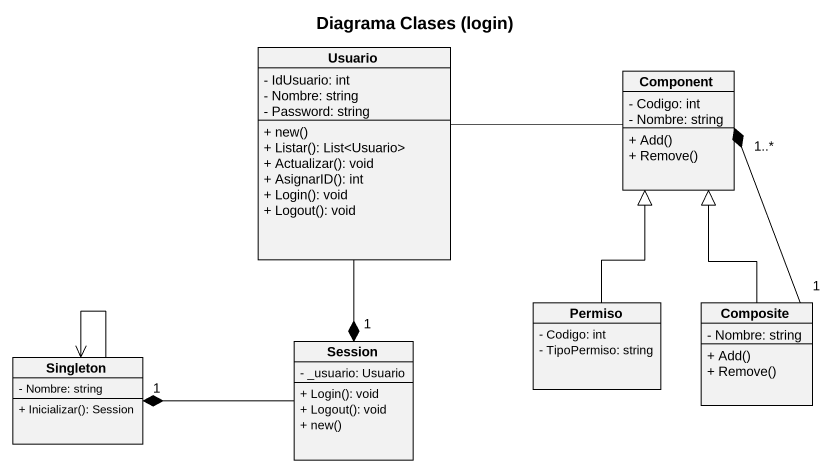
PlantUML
@startuml
title Diagrama Clases (login)
hide circle
hide empty members
skinparam classAttributeIconSize 0
class Usuario {
  - IdUsuario: int
  - Nombre: string
  - Password: string
  + new()
  + Listar(): List<Usuario>
  + Actualizar(): void
  + AsignarID(): int
  + Login(): void
  + Logout(): void
}
class "Component" as Component_ {
  - Codigo: int
  - Nombre: string
  + Add()
  + Remove()
}
class Permiso {
  - Codigo: int
  - TipoPermiso: string
}
class Composite {
  - Nombre: string
  + Add()
  + Remove()
}
class Singleton {
  - Nombre: string
  + Inicializar(): Session
}
class Session {
  - _usuario: Usuario
  + Login(): void
  + Logout(): void
  + new()
}
Usuario --* "1" Session
Component_ -left- Usuario
Permiso -up-|> Component_
Composite -up-|> Component_
Composite "1" -up-* "1..*" Component_
Singleton --> Singleton
Session -left-* "1" Singleton
@enduml
